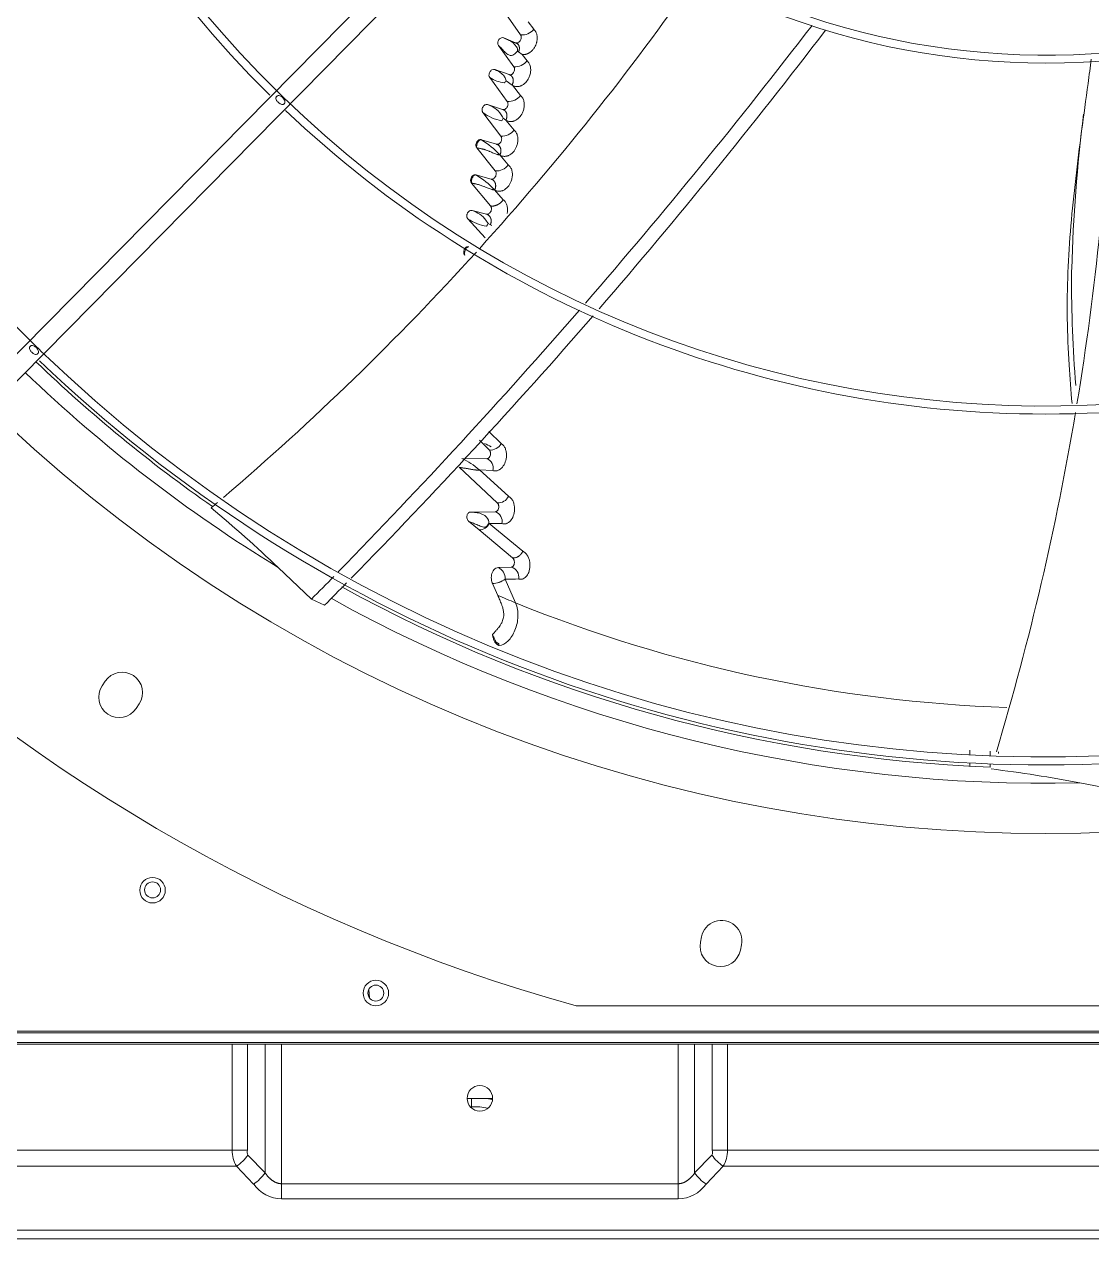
# Model space of a CAD drawing. Header units: millimetres. Extents: x 113490 to 142599, y -20467 to 115.
# Drawn here: x 122639 to 122973.6, y -11964.5 to -11583.8 of the extents above; entities that cross this region are included whole.
import ezdxf

# ---------------------------------------------------------------- set-up
doc = ezdxf.new("R2010")
doc.units = ezdxf.units.MM
doc.layers.add('DV3_0', color=7, linetype='Continuous')

msp = doc.modelspace()

# ---------------------------------------------------------------- linework, layer by layer
at = {"layer": 'DV3_0', "color": 7, "linetype": 'Continuous', "lineweight": 15}
for p, q in [((122945.2, -11374.23), (122611.6, -11712.53)), ((122612.45, -11720.21), (122950.11, -11377.79)), ((122794.62, -11587.14), (122790.01, -11580.55)), ((122798.78, -11585.38), (122796.97, -11583.04)), ((122792.51, -11597.1), (122787.68, -11590.5)), ((122789.3, -11588.05), (122793.02, -11589.58)), ((122793.84, -11590.08), (122789.84, -11588.41)), ((122793.66, -11592.25), (122793.95, -11592.46)), ((122793.94, -11592.46), (122795.06, -11593.26)), ((122796.67, -11595.27), (122795.06, -11593.26)), ((122786.48, -11598.03), (122791.01, -11599.59)), ((122790.43, -11608), (122784.95, -11600.5)), ((122790.09, -11601.57), (122791.93, -11602.84)), ((122794.61, -11606.15), (122792.03, -11602.92)), ((122784.27, -11608.99), (122788.98, -11610.5)), ((122788.43, -11618.86), (122782.79, -11611.5)), ((122788.8, -11613.89), (122788.7, -11614.06)), ((122788.95, -11613.63), (122788.8, -11613.89)), ((122788.89, -11612.83), (122789.12, -11613.27)), ((122789.12, -11613.27), (122788.95, -11613.63)), ((122789.12, -11613.27), (122789.93, -11613.82)), ((122792.56, -11616.97), (122789.93, -11613.82)), ((122789.93, -11613.82), (122789.98, -11613.84)), ((122782.31, -11620), (122787.04, -11621.4)), ((122786.68, -11629.78), (122780.9, -11622.54)), ((122790.75, -11627.86), (122788.06, -11624.76)), ((122788.06, -11624.76), (122788.11, -11624.77)), ((122785.19, -11640.75), (122779.25, -11633.62)), ((122780.61, -11631.05), (122785.35, -11632.34)), ((122789.18, -11638.82), (122786.4, -11635.71)), ((122786.4, -11635.71), (122786.48, -11635.74)), ((122783.46, -11650.78), (122778.07, -11644.81)), ((122779.37, -11642.2), (122783.9, -11643.34)), ((122783.74, -11645.22), (122784.43, -11646.26)), ((122784.19, -11646.7), (122783.92, -11647.11)), ((122784.43, -11646.26), (122784.19, -11646.7)), ((122784.43, -11646.26), (122785.13, -11646.67)), ((122788.52, -11715.25), (122784.65, -11711.49)), ((122784.8, -11717.25), (122781.72, -11714.13)), ((122776.15, -11719.92), (122783.98, -11719.99)), ((122787.3, -11733.81), (122775.31, -11722.68)), ((122781.66, -11723.51), (122785.91, -11723.7)), ((122790.8, -11731.77), (122781.67, -11723.51)), ((122781.6, -11742.25), (122778.29, -11739.54)), ((122778.92, -11736.7), (122786.66, -11736.62)), ((122784.73, -11740.27), (122784.69, -11740.05)), ((122795.27, -11748.98), (122784.73, -11740.27)), ((122792.08, -11751.06), (122781.6, -11742.25)), ((122718.63, -11754.1), (122729.07, -11764)), ((122787.63, -11754.06), (122791.69, -11753.96)), ((122787.43, -11762.82), (122785.82, -11759.14)), ((122793, -11765.15), (122789.77, -11757.71)), ((122729.07, -11764), (122733.16, -11765.89)), ((122785.74, -11775.19), (122785.75, -11775.17)), ((122664.38, -11789.76), (122663.44, -11791.17)), ((122674.08, -11798.28), (122675.02, -11796.87)), ((122935.43, -11812.87), (122935.43, -11811.36)), ((122935.43, -11816.37), (122935.43, -11815.37)), ((122969.89, -11821.62), (122984.03, -11824.31)), ((122851.29, -11869.88), (122850.96, -11871.55)), ((122863.51, -11874.04), (122863.84, -11872.38)), ((122747.02, -11886.32), (122747.23, -11888.99)), ((123106.41, -11891.49), (122812.06, -11891.49)), ((123456.58, -11899.99), (122462.67, -11899.99)), ((123456.58, -11902.99), (122462.67, -11902.99)), ((122704.22, -11903.49), (122619.46, -11903.49)), ((122708.99, -11903.49), (122704.22, -11903.49)), ((122708.99, -11903.49), (122714.51, -11903.49)), ((122719.68, -11903.49), (122714.51, -11903.49)), ((122719.68, -11903.49), (122844, -11903.49)), ((122849.16, -11903.49), (122844, -11903.49)), ((122849.16, -11903.49), (122854.69, -11903.49)), ((122859.46, -11903.49), (122854.69, -11903.49)), ((122859.46, -11903.49), (123059.02, -11903.49)), ((122777.84, -11920.49), (122779.25, -11920.49)), ((122779.25, -11920.49), (122783.25, -11920.49)), ((122783.25, -11920.49), (122785.84, -11920.49)), ((122487.24, -11964.49), (123516.86, -11964.49))]:
    msp.add_line(p, q, dxfattribs=at)
at = {"layer": 'DV3_0', "color": 7, "linetype": 'Continuous', "lineweight": 20}
for p, q in [((122941.74, -11813.15), (122941.74, -11811.7)), ((122944.36, -11812.36), (122944.36, -11811.84)), ((122941.74, -11816.66), (122941.74, -11815.65)), ((123469.84, -11899.39), (122449.6, -11899.39)), ((122704.22, -11936.74), (122704.22, -11903.49)), ((122708.99, -11936.74), (122708.99, -11903.49)), ((122714.51, -11943.87), (122714.51, -11903.49)), ((122719.68, -11947.25), (122719.68, -11903.49)), ((122844, -11947.25), (122844, -11903.49)), ((122849.16, -11943.87), (122849.16, -11903.49)), ((122854.69, -11903.49), (122854.69, -11936.74)), ((122859.46, -11903.49), (122859.46, -11936.74)), ((122779.25, -11920.49), (122779.25, -11923.13)), ((122778.83, -11923.13), (122779.25, -11923.13)), ((122779.25, -11923.54), (122779.25, -11923.13)), ((122704.22, -11936.74), (122619.46, -11936.74)), ((122708.99, -11936.74), (122704.22, -11936.74)), ((122854.69, -11936.74), (122859.46, -11936.74)), ((123059.02, -11936.74), (122859.46, -11936.74)), ((122705.55, -11941.77), (122618.13, -11941.77)), ((122710.93, -11947.36), (122705.55, -11941.77)), ((122714.51, -11943.87), (122709.13, -11938.28)), ((122854.55, -11938.28), (122849.16, -11943.87)), ((122858.13, -11941.77), (122852.74, -11947.36)), ((123060.35, -11941.77), (122858.13, -11941.77)), ((122844, -11947.25), (122719.68, -11947.25)), ((122719.68, -11947.25), (122719.68, -11952.04)), ((122844, -11947.25), (122844, -11952.04)), ((122844, -11952.04), (122719.68, -11952.04)), ((122487.24, -11961.85), (123516.86, -11961.85))]:
    msp.add_line(p, q, dxfattribs=at)
at = {"layer": 'DV3_0', "color": 7, "linetype": 'Continuous', "lineweight": 15}
for centre, radius in [((122679.24, -11855.25), 4), ((122679.24, -11855.15), 2.5), ((122749.23, -11887.49), 4), ((122749.23, -11887.49), 2.5), ((122781.84, -11920.49), 4)]:
    msp.add_circle(centre, radius, dxfattribs=at)
for centre, radius, start, end in [((122959.24, -11359.99), 453.5, 135.9912, 225.5589), ((122959.24, -11359.99), 346, 136.506, 225.3203), ((122959.24, -11359.99), 343.5, 135.6595, 225.6229), ((122959.24, -11359.99), 551.5, 195.4775, 254.5225), ((122959.24, -11359.99), 233.5, 225.7814, 315.7154), ((122959.24, -11359.99), 236, 270, 315.2644), ((122959.24, -11359.99), 236, 227.0266, 270), ((122134.84, -11069), 872.24, 317.86602, 325.02361), ((121362.45, -10413.41), 1921.39, 319.10975, 322.45989), ((122795, -11582.25), 4.9, 265.5101, 320.4178), ((121426.55, -10469.09), 1840.9, 319.15831, 322.66086), ((122785.31, -11598.8), 11.46, 61.1528, 69.6579), ((122788.35, -11594.28), 6.06, 34.5155, 65.6878), ((122791.29, -11592.05), 2.38, 355.0985, 30.3566), ((122789.65, -11589.05), 5.12, 298.9227, 308.0461), ((122792.88, -11592.31), 4.81, 265.5613, 321.8717), ((122789.4, -11588.71), 5.54, 307.927, 320.2638), ((122108.37, -11560.89), 872.25, 350.63739, 357.81353), ((122959.24, -11359.99), 343.5, 225.9212, 315.6512), ((122790.65, -11591.76), 10.44, 236.8811, 264.046), ((122785.8, -11598.21), 5.45, 313.7925, 317.47), ((122785.15, -11597.64), 6.31, 317.6452, 321.5525), ((122791.04, -11600.27), 0.78, 12.7225, 57.3488), ((122794.38, -11600.14), 3.64, 227.7428, 229.7409), ((122959.24, -11359.99), 343.5, 225.6229, 225.9212), ((122790.81, -11603.2), 4.81, 265.5115, 322.2315), ((122959.24, -11359.99), 346, 270, 315.3179), ((122959.24, -11359.99), 346, 226.461, 270), ((122782.15, -11616.26), 7.57, 26.9834, 73.7291), ((122788.95, -11611.24), 0.866, 16.0058, 57.6668), ((122791.7, -11599.02), 15.34, 234.4922, 258.7126), ((123495.82, -11676.52), 528.72, 172.9859, 178.2608), ((122788.77, -11614.15), 4.73, 265.8403, 323.2857), ((122769.37, -11641.51), 25.09, 41.8667, 58.9698), ((122786.96, -11622.18), 0.921, 18.0658, 57.5274), ((122787.02, -11625.21), 4.58, 265.7991, 324.5702), ((122767.61, -11653.13), 25.63, 42.8328, 59.5066), ((122785.23, -11633.15), 0.965, 19.7105, 57.2219), ((122786.64, -11631.64), 15.71, 236.9569, 260.0262), ((122777.03, -11650.26), 8.39, 36.859, 73.8365), ((122788.74, -11641.98), 5.92, 232.3975, 237.1972), ((122134.84, -11069), 872.24, 310.5122, 317.77416), ((123358.21, -11664.96), 390.91, 179.6523, 184.707), ((121362.45, -10413.41), 1921.39, 315.69478, 319.02272), ((121426.55, -10469.09), 1840.9, 315.58647, 319.0689), ((122959.24, -11359.99), 453.5, 225.9915, 315.56), ((122959.24, -11359.99), 456, 270, 315.5611), ((122959.24, -11359.99), 453.5, 225.5589, 225.9915), ((122959.24, -11359.99), 457, 226.1533, 235.1467), ((122959.24, -11359.99), 456, 226.2335, 270), ((122108.37, -11560.89), 872.25, 343.27776, 350.45664), ((122959.24, -11359.99), 477.5, 226.9802, 313.0198), ((122965.66, -11343.41), 414.13, 243.8682, 244.1867), ((122785.16, -11713.46), 3.81, 264.7001, 331.9048), ((122768.22, -11738.13), 19.86, 47.4041, 66.4859), ((122782.97, -11722.87), 3.05, 344.1564, 70.634), ((122787.59, -11730.27), 3.55, 265.4096, 335.1519), ((122134.84, -11069), 872.24, 310.18237, 310.35176), ((122437.36, -12048.7), 407.31, 46.3255, 50.2835), ((122781.77, -11739.05), 3.2, 266.8406, 337.4758), ((122781.31, -11738.63), 3.66, 311.5503, 337.1639), ((122781.83, -11740.23), 2.86, 3.4886, 9.9712), ((122789.17, -11580.93), 159.41, 268.4037, 269.8503), ((122785.62, -11739.65), 3.21, 347.6517, 71.1439), ((122783.28, -11739.51), 1.92, 273.3073, 284.0677), ((122785.91, -11757.52), 3.86, 357.1818, 63.5888), ((122790.62, -11757.21), 3.43, 352.2982, 71.7881), ((121362.45, -10413.41), 1921.39, 315.33791, 315.63669), ((121426.55, -10469.09), 1840.9, 315.21602, 315.52108), ((122785.56, -11752.25), 6.9, 272.155, 307.597), ((122785.48, -11752.02), 7.13, 272.7525, 306.9995), ((122790.04, -11585.05), 172.67, 269.9107, 271.3205), ((122959.24, -11359.99), 457, 241.1263, 267.8054), ((122933.86, -11420.07), 372.72, 246.8673, 247.7953), ((122669.7, -11793.31), 6.4, 326.25, 146.25), ((122668.76, -11794.72), 6.4, 146.25, 326.25), ((122892.52, -12221.64), 407.44, 79.0531, 83.0099), ((122857.57, -11871.13), 6.4, 348.75, 168.75), ((122857.24, -11872.79), 6.4, 168.75, 348.75)]:
    msp.add_arc(centre, radius, start, end, dxfattribs=at)
at = {"layer": 'DV3_0', "color": 7, "linetype": 'Continuous', "lineweight": 20}
for centre, radius, start, end in [((123287.44, -11667.05), 320.16, 178.8238, 179.2018), ((122959.24, -11359.99), 461.75, 226.1456, 238.5954), ((122959.24, -11359.99), 461.75, 240.9755, 271.3224), ((122962.53, -11347.24), 450.99, 247.92, 268.0313), ((122779.98, -11945.84), 22.72, 79.0838, 91.8423), ((122713.55, -11936.97), 9.33, 178.573, 210.9696), ((122710.78, -11937.36), 1.89, 160.9993, 209.2458), ((122852.9, -11937.36), 1.89, 330.7536, 19.0013), ((122850.13, -11936.97), 9.33, 329.0299, 1.4276), ((122719.93, -11941.05), 10.99, 215.0741, 268.685), ((122843.75, -11941.05), 10.99, 271.315, 324.9258)]:
    msp.add_arc(centre, radius, start, end, dxfattribs=at)
msp.add_ellipse((122783.25, -11929.49), major_axis=(0, 9), ratio=0.882532, start_param=5.954552, end_param=6.283185, dxfattribs=at)
at = {"layer": 'DV3_0', "color": 7, "linetype": 'Continuous', "lineweight": 15}
for centre, major_axis, start_param, end_param in [((122705.55, -11938.28), (4.49, 4.33), 4.313983, 5.138233), ((122858.13, -11938.28), (-4.49, 4.33), 1.144952, 1.969202), ((122710.93, -11943.87), (4.49, 4.33), 4.313983, 5.138233), ((122852.74, -11943.87), (-4.49, 4.33), 1.144952, 1.969202)]:
    msp.add_ellipse(centre, major_axis=major_axis, ratio=0.436952, start_param=start_param, end_param=end_param, dxfattribs=at)
for points, knots in [([(122789.3, -11588.05), (122789.1, -11587.97), (122788.84, -11587.95), (122788.31, -11588.12), (122788.04, -11588.31), (122787.72, -11588.73), (122787.62, -11588.9), (122787.49, -11589.25), (122787.46, -11589.43), (122787.42, -11589.93), (122787.49, -11590.22), (122787.68, -11590.5)], [0, 0, 0, 0, 0.25, 0.25, 0.5, 0.5, 0.625, 0.625, 0.75, 0.75, 1, 1, 1, 1]), ([(122793.02, -11589.58), (122793.08, -11589.6), (122793.2, -11589.65), (122793.47, -11589.66), (122793.84, -11589.57), (122794.26, -11589.27), (122794.59, -11588.83), (122794.79, -11588.32), (122794.84, -11587.85), (122794.79, -11587.45), (122794.67, -11587.24), (122794.62, -11587.14)], [0, 0, 0, 0, 0.059552, 0.118886, 0.252324, 0.393065, 0.538483, 0.678997, 0.797391, 0.899757, 1, 1, 1, 1]), ([(122795.06, -11593.26), (122795.12, -11593.27), (122795.23, -11593.29), (122795.4, -11593.3), (122795.57, -11593.3), (122795.73, -11593.29), (122795.9, -11593.28), (122796.06, -11593.25), (122796.21, -11593.22), (122796.37, -11593.18), (122796.52, -11593.13), (122796.67, -11593.08), (122796.81, -11593.02), (122796.95, -11592.95), (122797.09, -11592.88), (122797.22, -11592.81), (122797.35, -11592.73), (122797.48, -11592.65), (122797.78, -11592.44), (122798.22, -11592.05), (122798.75, -11591.41), (122799.18, -11590.7), (122799.45, -11590.07), (122799.61, -11589.56), (122799.71, -11589.17), (122799.77, -11588.77), (122799.81, -11588.38), (122799.82, -11587.98), (122799.8, -11587.6), (122799.74, -11587.22), (122799.65, -11586.86), (122799.54, -11586.51), (122799.39, -11586.19), (122799.22, -11585.89), (122799.01, -11585.62), (122798.86, -11585.46), (122798.78, -11585.38)], [0, 0, 0, 0, 0.017644, 0.035018, 0.052126, 0.068973, 0.085565, 0.101908, 0.118008, 0.133871, 0.149502, 0.164898, 0.180048, 0.194945, 0.209583, 0.223959, 0.238069, 0.251912, 0.265486, 0.340307, 0.413663, 0.485198, 0.554379, 0.588972, 0.62364, 0.658346, 0.693024, 0.727603, 0.762022, 0.796297, 0.830476, 0.864559, 0.898512, 0.932346, 0.966158, 1, 1, 1, 1]), ([(122787.68, -11590.5), (122787.98, -11590.75), (122788.28, -11591.05), (122788.88, -11591.68), (122789.19, -11592.03), (122789.69, -11592.53), (122789.86, -11592.69), (122790.22, -11593), (122790.42, -11593.14), (122790.83, -11593.39), (122791.06, -11593.49), (122791.56, -11593.59), (122791.83, -11593.6), (122792.12, -11593.53)], [0, 0, 0, 0, 0.25, 0.25, 0.5, 0.5, 0.625, 0.625, 0.75, 0.75, 0.875, 0.875, 1, 1, 1, 1]), ([(122793.95, -11592.46), (122793.96, -11592.42), (122794, -11592.34), (122794.06, -11592.21), (122794.1, -11592.09), (122794.14, -11591.96), (122794.17, -11591.83), (122794.19, -11591.71), (122794.21, -11591.58), (122794.22, -11591.45), (122794.23, -11591.33), (122794.23, -11591.21), (122794.22, -11591.08), (122794.2, -11590.97), (122794.18, -11590.85), (122794.15, -11590.73), (122794.12, -11590.62), (122794.08, -11590.52), (122794.03, -11590.42), (122793.98, -11590.32), (122793.91, -11590.22), (122793.85, -11590.13), (122793.78, -11590.05), (122793.7, -11589.97), (122793.62, -11589.9), (122793.53, -11589.83), (122793.44, -11589.77), (122793.34, -11589.71), (122793.24, -11589.66), (122793.13, -11589.62), (122793.05, -11589.6), (122793.02, -11589.58)], [0, 0, 0, 0, 0.032444, 0.064928, 0.09749, 0.13016, 0.162965, 0.195922, 0.229044, 0.262342, 0.295822, 0.329485, 0.363334, 0.39737, 0.431594, 0.466006, 0.500609, 0.535407, 0.570392, 0.605558, 0.64089, 0.676374, 0.711994, 0.747731, 0.783569, 0.819492, 0.855486, 0.891538, 0.927643, 0.963796, 1, 1, 1, 1]), ([(122792.03, -11602.92), (122792.18, -11603.01), (122792.48, -11603.18), (122792.96, -11603.31), (122793.4, -11603.36), (122793.8, -11603.34), (122794.16, -11603.28), (122794.47, -11603.19), (122795.19, -11602.92), (122796.24, -11602.17), (122797.16, -11600.8), (122797.65, -11599.47), (122797.82, -11598.26), (122797.72, -11597.09), (122797.35, -11596.03), (122796.9, -11595.53), (122796.67, -11595.27)], [0, 0, 0, 0, 0.048712, 0.093297, 0.133867, 0.170457, 0.203036, 0.231538, 0.255882, 0.403164, 0.540731, 0.633138, 0.726086, 0.818306, 0.909472, 1, 1, 1, 1]), ([(122973.49, -11594.71), (122973.15, -11597.27), (122972.81, -11599.81), (122971.12, -11612.36), (122969.74, -11622.3), (122967.46, -11642.05), (122966.54, -11651.86), (122965.77, -11671.33), (122965.94, -11680.98), (122966.77, -11694.63), (122967.08, -11698.66), (122967.46, -11702.69)], [0.0934532, 0.0934532, 0.0934532, 0.0934532, 0.125, 0.125, 0.25, 0.25, 0.375, 0.375, 0.5, 0.5, 0.5526716, 0.5526716, 0.5526716, 0.5526716]), ([(122786.48, -11598.03), (122786.23, -11597.94), (122785.92, -11597.97), (122785.35, -11598.25), (122785.09, -11598.51), (122784.84, -11598.98), (122784.77, -11599.15), (122784.7, -11599.47), (122784.69, -11599.62), (122784.71, -11600.05), (122784.79, -11600.28), (122784.95, -11600.5)], [0, 0, 0, 0, 0.25, 0.25, 0.5, 0.5, 0.625, 0.625, 0.75, 0.75, 1, 1, 1, 1]), ([(122790.09, -11601.57), (122790.02, -11601.11), (122789.84, -11600.68), (122789.36, -11599.93), (122789.06, -11599.6), (122788.08, -11598.73), (122787.3, -11598.3), (122786.48, -11598.03)], [0, 0, 0, 0, 0.25, 0.25, 0.5, 0.5, 1, 1, 1, 1]), ([(122791.01, -11599.59), (122791.07, -11599.6), (122791.2, -11599.64), (122791.47, -11599.64), (122791.83, -11599.52), (122792.23, -11599.2), (122792.55, -11598.75), (122792.72, -11598.24), (122792.75, -11597.78), (122792.69, -11597.46), (122792.6, -11597.24), (122792.54, -11597.15), (122792.51, -11597.1)], [0, 0, 0, 0, 0.061712, 0.124068, 0.257055, 0.398269, 0.543459, 0.683288, 0.800054, 0.90078, 0.950773, 1, 1, 1, 1]), ([(122791.93, -11602.84), (122791.95, -11602.8), (122792, -11602.71), (122792.06, -11602.58), (122792.11, -11602.45), (122792.16, -11602.32), (122792.2, -11602.19), (122792.24, -11602.05), (122792.26, -11601.92), (122792.28, -11601.79), (122792.3, -11601.65), (122792.3, -11601.52), (122792.3, -11601.39), (122792.3, -11601.26), (122792.28, -11601.14), (122792.26, -11601.01), (122792.24, -11600.89), (122792.2, -11600.77), (122792.16, -11600.66), (122792.12, -11600.55), (122792.06, -11600.44), (122792, -11600.34), (122791.94, -11600.25), (122791.87, -11600.15), (122791.79, -11600.07), (122791.71, -11599.99), (122791.63, -11599.91), (122791.53, -11599.84), (122791.44, -11599.78), (122791.34, -11599.72), (122791.23, -11599.67), (122791.12, -11599.62), (122791.05, -11599.6), (122791.01, -11599.59)], [0, 0, 0, 0, 0.030721, 0.061407, 0.092102, 0.122841, 0.153652, 0.184559, 0.215579, 0.246725, 0.278006, 0.309429, 0.340997, 0.372715, 0.404583, 0.436606, 0.468785, 0.501126, 0.533632, 0.566299, 0.59912, 0.632082, 0.665173, 0.698377, 0.731679, 0.765062, 0.798512, 0.832013, 0.865554, 0.899127, 0.932725, 0.966348, 1, 1, 1, 1]), ([(122720.51, -11608.71), (122720.47, -11608.75), (122720.38, -11608.84), (122720.14, -11608.95), (122719.74, -11608.99), (122719.31, -11608.81), (122718.92, -11608.55), (122718.61, -11608.27), (122718.33, -11607.97), (122718.06, -11607.6), (122717.87, -11607.18), (122717.9, -11606.78), (122718.01, -11606.54), (122718.09, -11606.45), (122718.13, -11606.41)], [0, 0, 0, 0, 0.040471, 0.081926, 0.180876, 0.319892, 0.408079, 0.503208, 0.597701, 0.68481, 0.821378, 0.918632, 0.959731, 1, 1, 1, 1]), ([(122718.13, -11606.41), (122718.18, -11606.37), (122718.27, -11606.28), (122718.51, -11606.17), (122718.9, -11606.13), (122719.34, -11606.31), (122719.72, -11606.58), (122720.03, -11606.85), (122720.32, -11607.16), (122720.59, -11607.53), (122720.77, -11607.95), (122720.74, -11608.34), (122720.63, -11608.58), (122720.55, -11608.67), (122720.51, -11608.71)], [0, 0, 0, 0, 0.040443, 0.081793, 0.180216, 0.319289, 0.407802, 0.503208, 0.598506, 0.68594, 0.822069, 0.918689, 0.959722, 1, 1, 1, 1]), ([(122789.98, -11613.84), (122790.14, -11613.93), (122790.45, -11614.11), (122790.93, -11614.26), (122791.37, -11614.31), (122791.77, -11614.3), (122792.13, -11614.24), (122792.43, -11614.16), (122793.14, -11613.9), (122794.19, -11613.16), (122795.12, -11611.77), (122795.61, -11610.43), (122795.79, -11609.2), (122795.69, -11608.01), (122795.32, -11606.92), (122794.85, -11606.4), (122794.61, -11606.15)], [0, 0, 0, 0, 0.049725, 0.09487, 0.135552, 0.171819, 0.203628, 0.230893, 0.253518, 0.400765, 0.538713, 0.630437, 0.723371, 0.816167, 0.908233, 1, 1, 1, 1]), ([(122782.79, -11611.5), (122782.73, -11611.4), (122782.6, -11611.2), (122782.52, -11610.81), (122782.53, -11610.36), (122782.68, -11609.86), (122782.99, -11609.4), (122783.4, -11609.07), (122783.78, -11608.95), (122784.07, -11608.94), (122784.2, -11608.98), (122784.27, -11608.99)], [0, 0, 0, 0, 0.103624, 0.201896, 0.31398, 0.451787, 0.59527, 0.73673, 0.874824, 0.938298, 1, 1, 1, 1]), ([(122788.98, -11610.5), (122789.04, -11610.52), (122789.17, -11610.55), (122789.44, -11610.54), (122789.8, -11610.41), (122790.19, -11610.09), (122790.49, -11609.63), (122790.65, -11609.12), (122790.67, -11608.66), (122790.61, -11608.34), (122790.52, -11608.13), (122790.46, -11608.04), (122790.43, -11608)], [0, 0, 0, 0, 0.062127, 0.125087, 0.257837, 0.399205, 0.545067, 0.685923, 0.803386, 0.90406, 0.952122, 1, 1, 1, 1]), ([(122789.98, -11613.84), (122790, -11613.79), (122790.05, -11613.71), (122790.11, -11613.57), (122790.16, -11613.44), (122790.21, -11613.3), (122790.25, -11613.17), (122790.28, -11613.03), (122790.31, -11612.89), (122790.33, -11612.76), (122790.34, -11612.62), (122790.34, -11612.48), (122790.34, -11612.35), (122790.33, -11612.22), (122790.31, -11612.09), (122790.29, -11611.96), (122790.26, -11611.84), (122790.23, -11611.72), (122790.18, -11611.6), (122790.13, -11611.49), (122790.08, -11611.38), (122790.01, -11611.28), (122789.95, -11611.18), (122789.87, -11611.08), (122789.79, -11610.99), (122789.71, -11610.91), (122789.62, -11610.83), (122789.52, -11610.76), (122789.42, -11610.7), (122789.32, -11610.64), (122789.21, -11610.58), (122789.1, -11610.54), (122789.02, -11610.51), (122788.98, -11610.5)], [0, 0, 0, 0, 0.030662, 0.061288, 0.091921, 0.122598, 0.15335, 0.184199, 0.215166, 0.246262, 0.2775, 0.308884, 0.340421, 0.372114, 0.403966, 0.435979, 0.468156, 0.500504, 0.533023, 0.565711, 0.598557, 0.631551, 0.664678, 0.697923, 0.73127, 0.764701, 0.7982, 0.831754, 0.865349, 0.898975, 0.932627, 0.966301, 1, 1, 1, 1]), ([(122788.11, -11624.77), (122788.26, -11624.86), (122788.56, -11625.03), (122789.03, -11625.17), (122789.47, -11625.22), (122789.87, -11625.21), (122790.23, -11625.14), (122790.54, -11625.05), (122791.26, -11624.77), (122792.3, -11624), (122793.2, -11622.59), (122793.66, -11621.23), (122793.82, -11620.01), (122793.7, -11618.82), (122793.29, -11617.73), (122792.81, -11617.23), (122792.56, -11616.97)], [0, 0, 0, 0, 0.047949, 0.091845, 0.131809, 0.167905, 0.2001, 0.228322, 0.252481, 0.399943, 0.539027, 0.629782, 0.722249, 0.81505, 0.907464, 1, 1, 1, 1]), ([(122780.9, -11622.54), (122780.88, -11622.52), (122780.84, -11622.48), (122780.8, -11622.4), (122780.76, -11622.33), (122780.71, -11622.22), (122780.66, -11622.08), (122780.62, -11621.89), (122780.6, -11621.68), (122780.62, -11621.35), (122780.72, -11621.01), (122780.89, -11620.69), (122781.05, -11620.46), (122781.24, -11620.27), (122781.45, -11620.12), (122781.67, -11620.02), (122781.87, -11619.97), (122782.04, -11619.96), (122782.18, -11619.97), (122782.27, -11619.99), (122782.31, -11620)], [0, 0, 0, 0, 0.023997, 0.048085, 0.072391, 0.09704, 0.146565, 0.196478, 0.252296, 0.308899, 0.447394, 0.518709, 0.590696, 0.663416, 0.735191, 0.803703, 0.87187, 0.915381, 0.957876, 1, 1, 1, 1]), ([(122780.9, -11622.54), (122780.82, -11622.36), (122780.8, -11622.08), (122780.88, -11621.48), (122780.99, -11621.14), (122781.29, -11620.56), (122781.49, -11620.31), (122781.91, -11620), (122782.13, -11619.95), (122782.31, -11620)], [0, 0, 0, 0, 0.25, 0.25, 0.5, 0.5, 0.75, 0.75, 1, 1, 1, 1]), ([(122787.04, -11621.4), (122787.1, -11621.41), (122787.23, -11621.44), (122787.5, -11621.42), (122787.85, -11621.29), (122788.23, -11620.96), (122788.52, -11620.49), (122788.67, -11619.98), (122788.68, -11619.52), (122788.61, -11619.21), (122788.52, -11619), (122788.46, -11618.91), (122788.43, -11618.86)], [0, 0, 0, 0, 0.061858, 0.124527, 0.256747, 0.397935, 0.544068, 0.685407, 0.802956, 0.903358, 0.951888, 1, 1, 1, 1]), ([(122788.11, -11624.77), (122788.13, -11624.73), (122788.17, -11624.64), (122788.23, -11624.51), (122788.28, -11624.37), (122788.33, -11624.23), (122788.36, -11624.09), (122788.39, -11623.95), (122788.42, -11623.82), (122788.43, -11623.68), (122788.44, -11623.54), (122788.45, -11623.4), (122788.44, -11623.27), (122788.43, -11623.14), (122788.41, -11623.01), (122788.39, -11622.88), (122788.35, -11622.75), (122788.31, -11622.63), (122788.27, -11622.51), (122788.22, -11622.4), (122788.16, -11622.29), (122788.09, -11622.19), (122788.02, -11622.08), (122787.95, -11621.99), (122787.87, -11621.9), (122787.78, -11621.81), (122787.69, -11621.74), (122787.59, -11621.66), (122787.49, -11621.6), (122787.38, -11621.54), (122787.27, -11621.48), (122787.16, -11621.44), (122787.08, -11621.41), (122787.04, -11621.4)], [0, 0, 0, 0, 0.030541, 0.061049, 0.09157, 0.12214, 0.152791, 0.183548, 0.214428, 0.245447, 0.276615, 0.307941, 0.339429, 0.371083, 0.402906, 0.434903, 0.467075, 0.499427, 0.531962, 0.564675, 0.597556, 0.630594, 0.663775, 0.697081, 0.730497, 0.764005, 0.797589, 0.831233, 0.864925, 0.898652, 0.932409, 0.966192, 1, 1, 1, 1]), ([(122788.06, -11624.76), (122788.01, -11624.75), (122787.91, -11624.74), (122787.75, -11624.72), (122787.58, -11624.69), (122787.41, -11624.65), (122787.13, -11624.58), (122786.7, -11624.43), (122786.11, -11624.2), (122785.53, -11623.95), (122785.06, -11623.75), (122784.61, -11623.56), (122784.12, -11623.37), (122783.62, -11623.18), (122783.21, -11623.05), (122782.87, -11622.95), (122782.55, -11622.87), (122782.23, -11622.8), (122781.93, -11622.74), (122781.65, -11622.68), (122781.38, -11622.63), (122781.12, -11622.59), (122780.97, -11622.56), (122780.9, -11622.54)], [0, 0, 0, 0, 0.022349, 0.045451, 0.069335, 0.09403, 0.119558, 0.190912, 0.284349, 0.376471, 0.44345, 0.485057, 0.569523, 0.642907, 0.687857, 0.73071, 0.77175, 0.811297, 0.849706, 0.887364, 0.924682, 0.962083, 1, 1, 1, 1]), ([(122785.35, -11632.34), (122785.41, -11632.35), (122785.54, -11632.38), (122785.81, -11632.36), (122786.15, -11632.22), (122786.53, -11631.87), (122786.81, -11631.4), (122786.95, -11630.89), (122786.95, -11630.43), (122786.87, -11630.12), (122786.77, -11629.91), (122786.71, -11629.82), (122786.68, -11629.78)], [0, 0, 0, 0, 0.061627, 0.124066, 0.255996, 0.397291, 0.543969, 0.685918, 0.803556, 0.903737, 0.952044, 1, 1, 1, 1]), ([(122786.48, -11635.74), (122786.63, -11635.82), (122786.92, -11635.98), (122787.38, -11636.11), (122787.81, -11636.16), (122788.21, -11636.14), (122788.57, -11636.07), (122788.89, -11635.98), (122789.61, -11635.68), (122790.64, -11634.88), (122791.51, -11633.45), (122791.94, -11632.09), (122792.07, -11630.87), (122791.93, -11629.69), (122791.51, -11628.61), (122791, -11628.11), (122790.75, -11627.86)], [0, 0, 0, 0, 0.046642, 0.089607, 0.12902, 0.164956, 0.19739, 0.226259, 0.251477, 0.399281, 0.53953, 0.629234, 0.721185, 0.813961, 0.906708, 1, 1, 1, 1]), ([(122779.25, -11633.62), (122779.23, -11633.6), (122779.2, -11633.55), (122779.15, -11633.48), (122779.11, -11633.41), (122779.06, -11633.3), (122779, -11633.16), (122778.96, -11632.97), (122778.94, -11632.77), (122778.95, -11632.44), (122779.04, -11632.1), (122779.2, -11631.77), (122779.36, -11631.54), (122779.55, -11631.35), (122779.76, -11631.19), (122779.97, -11631.08), (122780.17, -11631.03), (122780.34, -11631.01), (122780.48, -11631.02), (122780.57, -11631.04), (122780.61, -11631.05)], [0, 0, 0, 0, 0.023889, 0.047877, 0.07209, 0.09665, 0.14604, 0.195842, 0.251676, 0.3083, 0.447362, 0.518962, 0.591199, 0.664024, 0.735849, 0.804261, 0.872291, 0.915659, 0.958013, 1, 1, 1, 1]), ([(122779.25, -11633.62), (122779.17, -11633.44), (122779.15, -11633.17), (122779.22, -11632.56), (122779.32, -11632.23), (122779.62, -11631.64), (122779.81, -11631.38), (122780.22, -11631.07), (122780.43, -11631), (122780.61, -11631.05)], [0, 0, 0, 0, 0.25, 0.25, 0.5, 0.5, 0.75, 0.75, 1, 1, 1, 1]), ([(122786.4, -11635.71), (122786.35, -11635.71), (122786.25, -11635.7), (122786.09, -11635.68), (122785.93, -11635.65), (122785.76, -11635.62), (122785.48, -11635.55), (122785.05, -11635.42), (122784.47, -11635.2), (122783.89, -11634.97), (122783.42, -11634.78), (122782.97, -11634.59), (122782.49, -11634.41), (122781.99, -11634.24), (122781.57, -11634.11), (122781.24, -11634.02), (122780.91, -11633.94), (122780.59, -11633.87), (122780.29, -11633.81), (122780.01, -11633.76), (122779.73, -11633.71), (122779.48, -11633.66), (122779.33, -11633.63), (122779.25, -11633.62)], [0, 0, 0, 0, 0.022138, 0.045009, 0.068643, 0.093067, 0.118304, 0.188943, 0.281085, 0.373632, 0.440308, 0.480842, 0.565479, 0.639048, 0.684263, 0.727434, 0.768841, 0.808803, 0.847669, 0.885817, 0.923645, 0.961567, 1, 1, 1, 1]), ([(122786.48, -11635.74), (122786.5, -11635.69), (122786.54, -11635.6), (122786.6, -11635.47), (122786.65, -11635.33), (122786.69, -11635.19), (122786.72, -11635.05), (122786.75, -11634.91), (122786.77, -11634.77), (122786.79, -11634.63), (122786.79, -11634.5), (122786.79, -11634.36), (122786.79, -11634.22), (122786.77, -11634.09), (122786.75, -11633.96), (122786.72, -11633.83), (122786.69, -11633.71), (122786.65, -11633.58), (122786.6, -11633.47), (122786.55, -11633.35), (122786.49, -11633.24), (122786.42, -11633.14), (122786.35, -11633.04), (122786.27, -11632.94), (122786.19, -11632.85), (122786.1, -11632.76), (122786, -11632.68), (122785.91, -11632.61), (122785.8, -11632.54), (122785.7, -11632.48), (122785.58, -11632.43), (122785.47, -11632.38), (122785.39, -11632.35), (122785.35, -11632.34)], [0, 0, 0, 0, 0.030435, 0.060841, 0.091264, 0.121741, 0.152303, 0.182977, 0.213782, 0.244732, 0.27584, 0.307114, 0.338559, 0.37018, 0.40198, 0.433962, 0.466131, 0.498489, 0.53104, 0.563776, 0.59669, 0.629768, 0.662996, 0.696357, 0.729835, 0.763411, 0.797068, 0.830791, 0.864566, 0.898381, 0.932227, 0.9661, 1, 1, 1, 1]), ([(122783.9, -11643.34), (122783.97, -11643.35), (122784.09, -11643.37), (122784.36, -11643.34), (122784.71, -11643.19), (122785.08, -11642.84), (122785.35, -11642.37), (122785.47, -11641.85), (122785.47, -11641.39), (122785.38, -11641.08), (122785.28, -11640.87), (122785.22, -11640.79), (122785.19, -11640.75)], [0, 0, 0, 0, 0.061406, 0.123605, 0.255267, 0.396706, 0.543947, 0.686506, 0.804218, 0.904136, 0.952269, 1, 1, 1, 1]), ([(122789.18, -11638.82), (122789.15, -11638.87), (122789.08, -11638.96), (122788.97, -11639.09), (122788.86, -11639.22), (122788.76, -11639.33), (122788.65, -11639.44), (122788.55, -11639.54), (122788.45, -11639.63), (122788.35, -11639.72), (122788.26, -11639.8), (122788.17, -11639.87), (122788.08, -11639.93), (122788, -11639.99), (122787.93, -11640.04), (122787.86, -11640.08), (122787.79, -11640.12), (122787.74, -11640.16), (122787.68, -11640.19), (122787.64, -11640.22), (122787.6, -11640.24), (122787.56, -11640.26), (122787.54, -11640.27), (122787.52, -11640.28), (122787.5, -11640.29), (122787.41, -11640.34), (122787.24, -11640.43), (122786.99, -11640.53), (122786.75, -11640.62), (122786.52, -11640.69), (122786.3, -11640.74), (122786.09, -11640.77), (122785.89, -11640.79), (122785.7, -11640.79), (122785.52, -11640.79), (122785.35, -11640.77), (122785.24, -11640.75), (122785.19, -11640.75)], [0, 0, 0, 0, 0.035262, 0.068967, 0.101155, 0.131854, 0.161087, 0.188869, 0.21521, 0.240119, 0.263599, 0.285654, 0.306284, 0.325489, 0.343267, 0.359617, 0.374536, 0.388021, 0.400067, 0.410673, 0.419833, 0.427546, 0.433807, 0.438615, 0.441967, 0.443862, 0.50247, 0.559291, 0.614408, 0.66788, 0.719754, 0.770071, 0.818875, 0.866215, 0.912143, 0.956718, 1, 1, 1, 1]), ([(122790.39, -11643.11), (122790.42, -11642.98), (122790.51, -11642.47), (122790.55, -11641.57), (122790.35, -11640.48), (122789.92, -11639.49), (122789.43, -11639.04), (122789.18, -11638.82)], [0.6022969, 0.6022969, 0.6022969, 0.6022969, 0.635456, 0.7251168, 0.8159648, 0.9074058, 1, 1, 1, 1]), ([(122778.07, -11644.81), (122778.05, -11644.78), (122778.01, -11644.74), (122777.95, -11644.66), (122777.91, -11644.58), (122777.85, -11644.47), (122777.8, -11644.34), (122777.74, -11644.08), (122777.73, -11643.78), (122777.78, -11643.46), (122777.86, -11643.19), (122777.98, -11642.93), (122778.14, -11642.71), (122778.32, -11642.51), (122778.52, -11642.35), (122778.74, -11642.24), (122778.93, -11642.19), (122779.1, -11642.17), (122779.24, -11642.17), (122779.32, -11642.19), (122779.37, -11642.2)], [0, 0, 0, 0, 0.028007, 0.055032, 0.081193, 0.106619, 0.153365, 0.20124, 0.314031, 0.380881, 0.453942, 0.525375, 0.597439, 0.669138, 0.739919, 0.808326, 0.876169, 0.918445, 0.959511, 1, 1, 1, 1]), ([(122785.13, -11646.67), (122785.15, -11646.62), (122785.18, -11646.53), (122785.23, -11646.4), (122785.28, -11646.27), (122785.31, -11646.13), (122785.34, -11645.99), (122785.36, -11645.86), (122785.38, -11645.72), (122785.39, -11645.58), (122785.39, -11645.45), (122785.38, -11645.31), (122785.37, -11645.18), (122785.35, -11645.05), (122785.33, -11644.92), (122785.3, -11644.8), (122785.26, -11644.67), (122785.22, -11644.56), (122785.17, -11644.44), (122785.11, -11644.33), (122785.05, -11644.22), (122784.98, -11644.12), (122784.91, -11644.02), (122784.83, -11643.93), (122784.74, -11643.84), (122784.65, -11643.75), (122784.56, -11643.68), (122784.46, -11643.6), (122784.36, -11643.54), (122784.25, -11643.48), (122784.14, -11643.42), (122784.02, -11643.37), (122783.94, -11643.35), (122783.9, -11643.34)], [0, 0, 0, 0, 0.030187, 0.060371, 0.090594, 0.120893, 0.151298, 0.181832, 0.212515, 0.24336, 0.27438, 0.305582, 0.336971, 0.368552, 0.400328, 0.432301, 0.464474, 0.49685, 0.52943, 0.562209, 0.595176, 0.628319, 0.661623, 0.695073, 0.72865, 0.762337, 0.796117, 0.829975, 0.863895, 0.897866, 0.931877, 0.965922, 1, 1, 1, 1]), ([(122777.12, -11656.18), (122777.1, -11656.16), (122777.07, -11656.12), (122777.02, -11656.06), (122776.97, -11655.99), (122776.91, -11655.88), (122776.85, -11655.74), (122776.8, -11655.56), (122776.77, -11655.35), (122776.77, -11655.02), (122776.84, -11654.66), (122777, -11654.32), (122777.15, -11654.08), (122777.34, -11653.88), (122777.54, -11653.72), (122777.76, -11653.6), (122777.95, -11653.54), (122778.12, -11653.52), (122778.26, -11653.53), (122778.35, -11653.55), (122778.39, -11653.56)], [0, 0, 0, 0, 0.023717, 0.047529, 0.071567, 0.095958, 0.144865, 0.194255, 0.24993, 0.306447, 0.447124, 0.519636, 0.592736, 0.666021, 0.738106, 0.806218, 0.873827, 0.916713, 0.958547, 1, 1, 1, 1]), ([(122777.12, -11656.18), (122777.04, -11656.02), (122777.01, -11655.76), (122777.07, -11655.15), (122777.17, -11654.81), (122777.44, -11654.2), (122777.63, -11653.93), (122778.02, -11653.59), (122778.22, -11653.51), (122778.39, -11653.56)], [0, 0, 0, 0, 0.25, 0.25, 0.5, 0.5, 0.75, 0.75, 1, 1, 1, 1]), ([(122643.27, -11687.04), (122643.23, -11687.08), (122643.14, -11687.17), (122642.9, -11687.28), (122642.5, -11687.32), (122642.07, -11687.14), (122641.68, -11686.88), (122641.37, -11686.6), (122641.09, -11686.3), (122640.82, -11685.92), (122640.64, -11685.5), (122640.67, -11685.11), (122640.78, -11684.87), (122640.86, -11684.78), (122640.9, -11684.73)], [0, 0, 0, 0, 0.040441, 0.08184, 0.180502, 0.319168, 0.407275, 0.502441, 0.597059, 0.684342, 0.821198, 0.918588, 0.959713, 1, 1, 1, 1]), ([(122640.9, -11684.73), (122640.94, -11684.69), (122641.03, -11684.61), (122641.27, -11684.49), (122641.67, -11684.46), (122642.1, -11684.64), (122642.48, -11684.9), (122642.8, -11685.18), (122643.08, -11685.48), (122643.35, -11685.86), (122643.53, -11686.28), (122643.5, -11686.67), (122643.39, -11686.91), (122643.31, -11687), (122643.27, -11687.04)], [0, 0, 0, 0, 0.040419, 0.081737, 0.180004, 0.318741, 0.407079, 0.502384, 0.597672, 0.685216, 0.821732, 0.918627, 0.959704, 1, 1, 1, 1]), ([(122783.98, -11719.99), (122784.01, -11719.99), (122784.07, -11719.99), (122784.16, -11719.98), (122784.24, -11719.95), (122784.36, -11719.91), (122784.5, -11719.83), (122784.67, -11719.69), (122784.83, -11719.51), (122785.01, -11719.22), (122785.13, -11718.87), (122785.18, -11718.5), (122785.19, -11718.24), (122785.16, -11718.01), (122785.11, -11717.79), (122785.04, -11717.59), (122784.93, -11717.4), (122784.85, -11717.3), (122784.8, -11717.25)], [0, 0, 0, 0, 0.028865, 0.057593, 0.086401, 0.115506, 0.180051, 0.24602, 0.317149, 0.389669, 0.54238, 0.617783, 0.692725, 0.753316, 0.813034, 0.877032, 0.938756, 1, 1, 1, 1]), ([(122785.91, -11723.7), (122786.07, -11723.74), (122786.38, -11723.83), (122786.84, -11723.84), (122787.27, -11723.76), (122787.66, -11723.61), (122788.01, -11723.43), (122788.67, -11722.96), (122789.52, -11721.91), (122790.06, -11720.37), (122790.21, -11719.01), (122790.15, -11717.91), (122789.86, -11716.84), (122789.34, -11715.86), (122788.8, -11715.46), (122788.52, -11715.25)], [0, 0, 0, 0, 0.047977, 0.092913, 0.135078, 0.174462, 0.21082, 0.244022, 0.394681, 0.549502, 0.632018, 0.719836, 0.811103, 0.904292, 1, 1, 1, 1]), ([(122781.66, -11723.51), (122781.62, -11723.52), (122781.53, -11723.53), (122781.38, -11723.55), (122781.21, -11723.55), (122781.04, -11723.55), (122780.85, -11723.55), (122780.64, -11723.53), (122780.42, -11723.51), (122780.15, -11723.47), (122779.82, -11723.43), (122779.44, -11723.36), (122779.06, -11723.29), (122778.69, -11723.22), (122778.32, -11723.15), (122777.94, -11723.09), (122777.57, -11723.03), (122777.19, -11722.97), (122776.84, -11722.92), (122776.49, -11722.88), (122776.17, -11722.83), (122775.86, -11722.78), (122775.57, -11722.73), (122775.4, -11722.7), (122775.31, -11722.68)], [0, 0, 0, 0, 0.023147, 0.048122, 0.074981, 0.103775, 0.13455, 0.167345, 0.202197, 0.239143, 0.297616, 0.356815, 0.416747, 0.471644, 0.527021, 0.583085, 0.63987, 0.694718, 0.747914, 0.799756, 0.850555, 0.900636, 0.950333, 1, 1, 1, 1]), ([(122788.76, -11740.34), (122788.91, -11740.37), (122789.2, -11740.45), (122789.63, -11740.45), (122790.05, -11740.37), (122790.44, -11740.22), (122790.79, -11740.02), (122791.44, -11739.51), (122792.24, -11738.39), (122792.67, -11736.81), (122792.73, -11735.47), (122792.62, -11734.42), (122792.28, -11733.35), (122791.69, -11732.36), (122791.11, -11731.97), (122790.8, -11731.77)], [0, 0, 0, 0, 0.04381, 0.08609, 0.127028, 0.166816, 0.205447, 0.242833, 0.392665, 0.553217, 0.628415, 0.712622, 0.803628, 0.899436, 1, 1, 1, 1]), ([(122786.66, -11736.62), (122786.69, -11736.61), (122786.75, -11736.61), (122786.84, -11736.59), (122786.92, -11736.57), (122787.04, -11736.52), (122787.18, -11736.43), (122787.34, -11736.28), (122787.48, -11736.09), (122787.64, -11735.77), (122787.74, -11735.41), (122787.76, -11735.03), (122787.74, -11734.76), (122787.7, -11734.52), (122787.63, -11734.31), (122787.54, -11734.12), (122787.43, -11733.95), (122787.35, -11733.86), (122787.3, -11733.81)], [0, 0, 0, 0, 0.029616, 0.059226, 0.08909, 0.119465, 0.183347, 0.248712, 0.319828, 0.392571, 0.547826, 0.625223, 0.702226, 0.763016, 0.82292, 0.883392, 0.941921, 1, 1, 1, 1]), ([(122778.92, -11736.7), (122778.71, -11736.7), (122778.48, -11736.79), (122778.08, -11737.14), (122777.91, -11737.4), (122777.77, -11737.91), (122777.75, -11738.1), (122777.75, -11738.47), (122777.78, -11738.66), (122777.88, -11738.98), (122777.94, -11739.1), (122778.08, -11739.33), (122778.17, -11739.44), (122778.29, -11739.54)], [0, 0, 0, 0, 0.25, 0.25, 0.5, 0.5, 0.625, 0.625, 0.75, 0.75, 0.875, 0.875, 1, 1, 1, 1]), ([(122778.29, -11739.54), (122778.56, -11739.67), (122778.89, -11739.81), (122779.64, -11740.12), (122780.06, -11740.3), (122780.74, -11740.6), (122780.97, -11740.71), (122781.45, -11740.92), (122781.7, -11741.02), (122782.19, -11741.21), (122782.43, -11741.3), (122782.91, -11741.41), (122783.15, -11741.44), (122783.39, -11741.43)], [0, 0, 0, 0, 0.25, 0.25, 0.5, 0.5, 0.625, 0.625, 0.75, 0.75, 0.875, 0.875, 1, 1, 1, 1]), ([(122784.65, -11739.73), (122784.52, -11738.99), (122784.09, -11738.39), (122783.3, -11737.75), (122783.02, -11737.58), (122782.43, -11737.3), (122782.13, -11737.19), (122781.53, -11737.02), (122781.23, -11736.96), (122780.67, -11736.86), (122780.4, -11736.83), (122779.64, -11736.75), (122779.21, -11736.73), (122778.92, -11736.7)], [0, 0, 0, 0, 0.25, 0.25, 0.375, 0.375, 0.5, 0.5, 0.625, 0.625, 0.75, 0.75, 1, 1, 1, 1]), ([(122791.69, -11753.96), (122791.72, -11753.95), (122791.78, -11753.95), (122791.87, -11753.93), (122791.95, -11753.9), (122792.06, -11753.85), (122792.2, -11753.76), (122792.34, -11753.6), (122792.47, -11753.4), (122792.6, -11753.07), (122792.67, -11752.69), (122792.66, -11752.28), (122792.61, -11752), (122792.54, -11751.75), (122792.45, -11751.54), (122792.34, -11751.36), (122792.22, -11751.19), (122792.13, -11751.11), (122792.08, -11751.06)], [0, 0, 0, 0, 0.028889, 0.057627, 0.086479, 0.11571, 0.177534, 0.240964, 0.311146, 0.383316, 0.541481, 0.622894, 0.703916, 0.766967, 0.829357, 0.88782, 0.94427, 1, 1, 1, 1]), ([(122795.27, -11748.98), (122795.25, -11749.02), (122795.22, -11749.11), (122795.15, -11749.23), (122795.08, -11749.36), (122795.01, -11749.48), (122794.94, -11749.6), (122794.86, -11749.71), (122794.78, -11749.81), (122794.7, -11749.92), (122794.61, -11750.01), (122794.53, -11750.11), (122794.44, -11750.2), (122794.35, -11750.28), (122794.27, -11750.36), (122794.18, -11750.43), (122794.09, -11750.5), (122794.01, -11750.56), (122793.92, -11750.62), (122793.83, -11750.67), (122793.69, -11750.76), (122793.48, -11750.86), (122793.22, -11750.97), (122792.94, -11751.04), (122792.66, -11751.09), (122792.37, -11751.1), (122792.18, -11751.08), (122792.08, -11751.06)], [0, 0, 0, 0, 0.032912, 0.064981, 0.096285, 0.126892, 0.156857, 0.186228, 0.215044, 0.243338, 0.271135, 0.298459, 0.325328, 0.351757, 0.377759, 0.403345, 0.428524, 0.453304, 0.477693, 0.501697, 0.525318, 0.596178, 0.669736, 0.746463, 0.826774, 0.911102, 1, 1, 1, 1]), ([(122794.02, -11757.67), (122794.11, -11757.69), (122794.29, -11757.74), (122794.67, -11757.77), (122795.39, -11757.7), (122796.4, -11757.06), (122797.29, -11755.59), (122797.58, -11753.95), (122797.51, -11752.57), (122797.3, -11751.53), (122796.88, -11750.49), (122796.21, -11749.52), (122795.59, -11749.16), (122795.27, -11748.98)], [0, 0, 0, 0, 0.026817, 0.053618, 0.111712, 0.23804, 0.384925, 0.553802, 0.628786, 0.712612, 0.80339, 0.89919, 1, 1, 1, 1]), ([(122785.82, -11759.14), (122785.79, -11759.06), (122785.66, -11758.74), (122785.4, -11757.84), (122785.39, -11756.62), (122785.75, -11755.51), (122786.23, -11754.8), (122786.87, -11754.27), (122787.37, -11754.13), (122787.63, -11754.06)], [0, 0, 0, 0, 0.040312, 0.156894, 0.426143, 0.570564, 0.710966, 0.853069, 1, 1, 1, 1]), ([(122787.43, -11762.82), (122787.53, -11763.05), (122787.75, -11763.53), (122788.15, -11764.43), (122788.56, -11765.42), (122788.94, -11766.48), (122789.18, -11767.37), (122789.3, -11768.16), (122789.34, -11768.77), (122789.3, -11769.4), (122789.19, -11770.06), (122788.97, -11770.77), (122788.63, -11771.54), (122788.2, -11772.25), (122787.8, -11772.81), (122787.49, -11773.2), (122787.24, -11773.5), (122786.99, -11773.78), (122786.75, -11774.05), (122786.51, -11774.3), (122786.29, -11774.54), (122786.09, -11774.76), (122785.9, -11774.98), (122785.8, -11775.1), (122785.75, -11775.17)], [0, 0, 0, 0, 0.040083, 0.086012, 0.159758, 0.214033, 0.27101, 0.312119, 0.349588, 0.378327, 0.427679, 0.47581, 0.526674, 0.604064, 0.662938, 0.69739, 0.732612, 0.768589, 0.805305, 0.842753, 0.880931, 0.919848, 0.959525, 1, 1, 1, 1]), ([(122793, -11765.15), (122793.6, -11766.47), (122793.83, -11767.95), (122793.72, -11770.92), (122793.38, -11772.41), (122792.29, -11775.07), (122791.53, -11776.24), (122789.81, -11777.95), (122788.85, -11778.49), (122787.93, -11778.58)], [0, 0, 0, 0, 0.25, 0.25, 0.5, 0.5, 0.75, 0.75, 1, 1, 1, 1]), ([(122785.74, -11775.19), (122785.74, -11775.19), (122785.74, -11775.2), (122785.75, -11775.23), (122785.76, -11775.26), (122785.77, -11775.29), (122785.8, -11775.34), (122785.83, -11775.4), (122785.89, -11775.49), (122785.98, -11775.61), (122786.09, -11775.76), (122786.18, -11775.86), (122786.23, -11775.92)], [0, 0, 0, 0, 0.045211, 0.094001, 0.147086, 0.205077, 0.268519, 0.337915, 0.463969, 0.614861, 0.787551, 1, 1, 1, 1]), ([(122787.93, -11778.58), (122787.86, -11778.55), (122787.73, -11778.49), (122787.53, -11778.39), (122787.35, -11778.27), (122787.17, -11778.14), (122787, -11777.99), (122786.84, -11777.83), (122786.7, -11777.67), (122786.52, -11777.41), (122786.32, -11777.07), (122786.14, -11776.61), (122786.01, -11776.13), (122785.88, -11775.65), (122785.79, -11775.33), (122785.75, -11775.17)], [0, 0, 0, 0, 0.053269, 0.106492, 0.159506, 0.21227, 0.264868, 0.317343, 0.369492, 0.421041, 0.535657, 0.650611, 0.76611, 0.881911, 1, 1, 1, 1]), ([(122787.78, -11777.99), (122787.73, -11777.97), (122787.63, -11777.92), (122787.48, -11777.84), (122787.34, -11777.75), (122787.21, -11777.66), (122787.09, -11777.57), (122786.94, -11777.43), (122786.77, -11777.24), (122786.57, -11776.91), (122786.38, -11776.47), (122786.28, -11776.11), (122786.23, -11775.92)], [0, 0, 0, 0, 0.065734, 0.129186, 0.19042, 0.249586, 0.306916, 0.362726, 0.475472, 0.588217, 0.784674, 1, 1, 1, 1]), ([(122787.93, -11778.58), (122787.84, -11778.58), (122787.77, -11778.51), (122787.71, -11778.28), (122787.73, -11778.13), (122787.78, -11777.99)], [0, 0, 0, 0, 0.5, 0.5, 1, 1, 1, 1])]:
    msp.add_open_spline(points, degree=3, knots=knots, dxfattribs=at)
msp.add_open_spline([(122793.5, -11589.63), (122793.69, -11589.79), (122793.78, -11589.94), (122793.78, -11590.07)], degree=3, dxfattribs=at)
at = {"layer": 'DV3_0', "color": 7, "linetype": 'Continuous', "lineweight": 20}
for points, knots in [([(122719.68, -11947.25), (122719.63, -11947.25), (122719.53, -11947.25), (122719.39, -11947.24), (122719.24, -11947.23), (122719.09, -11947.21), (122718.95, -11947.19), (122718.8, -11947.16), (122718.65, -11947.13), (122718.5, -11947.09), (122718.35, -11947.04), (122718.2, -11946.99), (122718.05, -11946.93), (122717.9, -11946.87), (122717.74, -11946.8), (122717.58, -11946.72), (122717.42, -11946.64), (122717.26, -11946.54), (122717.1, -11946.44), (122716.93, -11946.33), (122716.76, -11946.21), (122716.59, -11946.09), (122716.42, -11945.95), (122716.24, -11945.8), (122716.06, -11945.64), (122715.88, -11945.47), (122715.69, -11945.28), (122715.5, -11945.09), (122715.31, -11944.88), (122715.11, -11944.65), (122714.91, -11944.41), (122714.71, -11944.15), (122714.58, -11943.97), (122714.51, -11943.87)], [0, 0, 0, 0, 0.024413, 0.048868, 0.073403, 0.098058, 0.122876, 0.147897, 0.173164, 0.198721, 0.224613, 0.250887, 0.277591, 0.304774, 0.33249, 0.360793, 0.38974, 0.419391, 0.449809, 0.481061, 0.513216, 0.546348, 0.580533, 0.615853, 0.652392, 0.69024, 0.729488, 0.770232, 0.812573, 0.856611, 0.902453, 0.950186, 1, 1, 1, 1]), ([(122849.16, -11943.87), (122849.1, -11943.97), (122848.96, -11944.15), (122848.76, -11944.41), (122848.57, -11944.65), (122848.37, -11944.88), (122848.18, -11945.09), (122847.99, -11945.28), (122847.8, -11945.47), (122847.62, -11945.64), (122847.44, -11945.8), (122847.26, -11945.95), (122847.09, -11946.09), (122846.92, -11946.21), (122846.75, -11946.33), (122846.58, -11946.44), (122846.42, -11946.54), (122846.26, -11946.64), (122846.1, -11946.72), (122845.94, -11946.8), (122845.78, -11946.87), (122845.63, -11946.93), (122845.48, -11946.99), (122845.32, -11947.04), (122845.17, -11947.09), (122845.02, -11947.13), (122844.88, -11947.16), (122844.73, -11947.19), (122844.58, -11947.21), (122844.44, -11947.23), (122844.29, -11947.24), (122844.15, -11947.25), (122844.05, -11947.25), (122844, -11947.25)], [0, 0, 0, 0, 0.049764, 0.097517, 0.143364, 0.187409, 0.229756, 0.270506, 0.309759, 0.347611, 0.384155, 0.419479, 0.453668, 0.486804, 0.518962, 0.550217, 0.580639, 0.610293, 0.639243, 0.667548, 0.695267, 0.722453, 0.749159, 0.775436, 0.80133, 0.82689, 0.85216, 0.877183, 0.902004, 0.92666, 0.951207, 0.975655, 1, 1, 1, 1])]:
    msp.add_open_spline(points, degree=3, knots=knots, dxfattribs=at)

doc.saveas('drawing.dxf')
